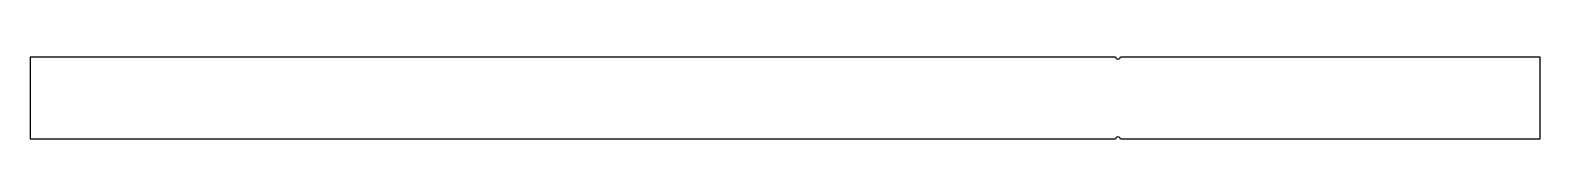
# Model space of a CAD drawing. Extents: x 6 to 1559, y 4 to 89.
import ezdxf

# ---------------------------------------------------------------- set-up
doc = ezdxf.new("R2010")
doc.units = 0
doc.layers.get('0').update_dxf_attribs({"linetype": 'CONTINUOUS'})

msp = doc.modelspace()

# ---------------------------------------------------------------- linework, layer by layer
for p, q in [((5.7, 89), (5.7, 4)), ((5.7, 89), (1122.2, 89)), ((1127.2, 89), (1558.7, 89)), ((1558.7, 89), (1558.7, 4)), ((1122.2, 4), (5.7, 4)), ((1558.7, 4), (1127.2, 4))]:
    msp.add_line(p, q)
for centre, start, end in [((1124.7, 89), 180, 0), ((1124.7, 4), 0, 180)]:
    msp.add_arc(centre, 2.5, start, end)

doc.saveas('drawing.dxf')
